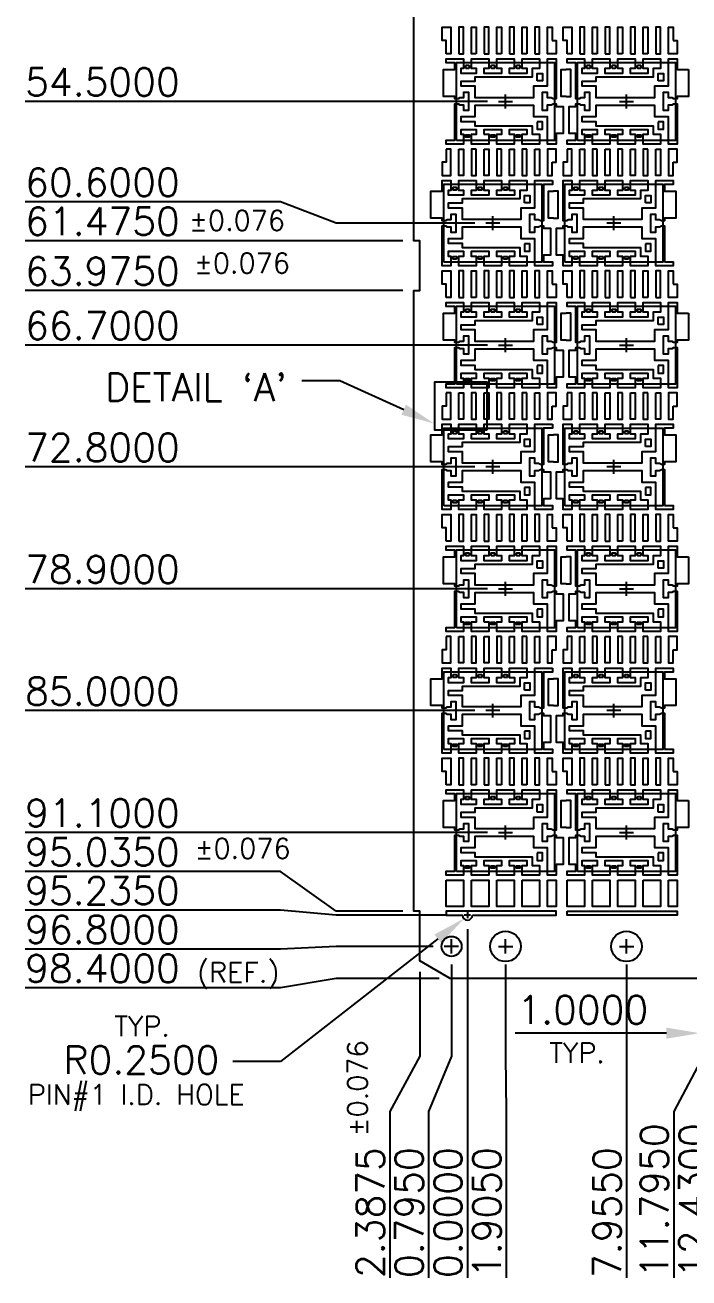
# Model space of a CAD drawing. Extents: x 25 to 260, y 58 to 390.
# Drawn here: x 43.4 to 103.2, y 154.9 to 267.8 of the extents above; entities that cross this region are included whole.
import ezdxf
from ezdxf.lldxf.tags import DXFTag

# ---------------------------------------------------------------- set-up
doc = ezdxf.new("R2010")
doc.units = 0
doc.header["$LTSCALE"] = 8
doc.header["$MEASUREMENT"] = 0
for name, color, linetype in [('CEN', 2, 'CENTER'), ('COIN-LINE', 4, 'Continuous'), ('DIM', 7, 'Continuous'), ('LF-LINE', 1, 'Continuous'), ('PKG-OUT', 3, 'HIDDEN')]:
    doc.layers.add(name, color=color, linetype=linetype)
doc.styles.add('SIMPLEX', font='SIMPLEX.shx', dxfattribs={"height": 3})
tags = doc.linetypes.add('CENTER', pattern=[2, 1.25, -0.25, 0.25, -0.25]).pattern_tags.tags
tags[10:11] = [DXFTag(74, 4), DXFTag(75, 0), DXFTag(340, '0'), DXFTag(46, 1.0), DXFTag(50, 0.0), DXFTag(44, 0.0), DXFTag(45, 0.0)]
tags[8:9] = [DXFTag(74, 4), DXFTag(75, 0), DXFTag(340, '0'), DXFTag(46, 1.0), DXFTag(50, 0.0), DXFTag(44, 0.0), DXFTag(45, 0.0)]
tags[6:7] = [DXFTag(74, 4), DXFTag(75, 0), DXFTag(340, '0'), DXFTag(46, 1.0), DXFTag(50, 0.0), DXFTag(44, 0.0), DXFTag(45, 0.0)]
tags[4:5] = [DXFTag(74, 4), DXFTag(75, 0), DXFTag(340, '0'), DXFTag(46, 1.0), DXFTag(50, 0.0), DXFTag(44, 0.0), DXFTag(45, 0.0)]
tags = doc.linetypes.add('HIDDEN', pattern=[0.375, 0.25, -0.125]).pattern_tags.tags
tags[6:7] = [DXFTag(74, 4), DXFTag(75, 0), DXFTag(340, '0'), DXFTag(46, 1.0), DXFTag(50, 0.0), DXFTag(44, 0.0), DXFTag(45, 0.0)]
tags[4:5] = [DXFTag(74, 4), DXFTag(75, 0), DXFTag(340, '0'), DXFTag(46, 1.0), DXFTag(50, 0.0), DXFTag(44, 0.0), DXFTag(45, 0.0)]

# ---------------------------------------------------------------- blocks, each defined once
blk = doc.blocks.new('INT2')
for points in [[(3.1, 1.6), (3.1, 0.25), (2.527, 0.25), (2.527, 0.125), (2.375, 0.125), (2.288, 0.175), (2.105, 0.175), (2.105, 0.44), (1.83, 0.44), (1.83, -0.44), (2.105, -0.44), (2.105, -0.175), (2.288, -0.175), (2.375, -0.125), (2.527, -0.125), (2.527, -2.135), (2.105, -2.135), (2.105, -0.775), (1.422, -0.775), (1.422, -0.2), (-1.528, -0.2), (-1.528, -0.775), (-2.23, -0.775), (-2.23, -1), (-1.528, -1), (-1.528, -1.217), (1.34, -1.217), (1.34, -1.647), (1.705, -1.647), (1.705, -2.135), (0.835, -2.135), (0.835, -1.647), (1.09, -1.647), (1.09, -1.417), (0.18, -1.417), (0.18, -1.647), (0.435, -1.647), (0.435, -2.135), (-0.435, -2.135), (-0.435, -1.647), (-0.18, -1.647), (-0.18, -1.417), (-1.09, -1.417), (-1.09, -1.647), (-0.835, -1.647), (-0.835, -2.135), (-1.705, -2.135), (-1.705, -1.647), (-1.45, -1.647), (-1.45, -1.417), (-2.23, -1.417), (-2.23, -1.647), (-2.105, -1.647), (-2.105, -2.135), (-2.975, -2.135), (-2.975, -1.935), (-2.528, -1.935), (-2.528, -1.6), (-2.875, -1.6), (-2.875, -0.25), (-2.528, -0.25), (-2.528, -0.125), (-2.375, -0.125), (-2.288, -0.175), (-2.105, -0.175), (-2.105, -0.44), (-1.83, -0.44), (-1.83, 0.44), (-2.105, 0.44), (-2.105, 0.175), (-2.288, 0.175), (-2.375, 0.125), (-2.528, 0.125), (-2.528, 1.935), (-2.975, 1.935), (-2.975, 2.135), (-2.105, 2.135), (-2.105, 1.647), (-2.23, 1.647), (-2.23, 1.417), (-1.45, 1.417), (-1.45, 1.647), (-1.705, 1.647), (-1.705, 2.135), (-0.835, 2.135), (-0.835, 1.647), (-1.09, 1.647), (-1.09, 1.417), (-0.18, 1.417), (-0.18, 1.647), (-0.435, 1.647), (-0.435, 2.135), (0.435, 2.135), (0.435, 1.647), (0.18, 1.647), (0.18, 1.417), (1.09, 1.417), (1.09, 1.647), (0.835, 1.647), (0.835, 2.135), (1.705, 2.135), (1.705, 1.647), (1.34, 1.647), (1.34, 1.217), (-1.528, 1.217), (-1.528, 1), (-2.23, 1), (-2.23, 0.775), (-1.528, 0.775), (-1.528, 0.2), (1.422, 0.2), (1.422, 0.775), (2.105, 0.775), (2.105, 2.135), (2.527, 2.135), (2.527, 1.6)], [(1.59, 1.025), (1.59, 1.397), (1.855, 1.397), (1.855, 1.025)], [(1.59, -1.025), (1.59, -1.397), (1.855, -1.397), (1.855, -1.025)]]:
    blk.add_lwpolyline(points, close=True)
blk.add_lwpolyline([(-3.025, 0.25), (-2.778, 0.25), (-2.778, 1.6), (-3.025, 1.6)])
at = {"layer": 'COIN-LINE'}
for points in [[(-2.005, 1.765), (-2.005, 1.695, 0.414214), (-1.98, 1.67), (-1.83, 1.67, 0.414214), (-1.805, 1.695), (-1.805, 1.765, 0.414214), (-1.83, 1.79), (-1.98, 1.79, 0.414214)], [(-0.735, 1.765), (-0.735, 1.695, 0.414214), (-0.71, 1.67), (-0.56, 1.67, 0.414214), (-0.535, 1.695), (-0.535, 1.765, 0.414214), (-0.56, 1.79), (-0.71, 1.79, 0.414214)], [(0.535, 1.765), (0.535, 1.695, 0.414214), (0.56, 1.67), (0.71, 1.67, 0.414214), (0.735, 1.695), (0.735, 1.765, 0.414214), (0.71, 1.79), (0.56, 1.79, 0.414214)], [(-2.005, -1.765), (-2.005, -1.695, -0.414214), (-1.98, -1.67), (-1.83, -1.67, -0.414214), (-1.805, -1.695), (-1.805, -1.765, -0.414214), (-1.83, -1.79), (-1.98, -1.79, -0.414214)], [(-0.735, -1.765), (-0.735, -1.695, -0.414214), (-0.71, -1.67), (-0.56, -1.67, -0.414214), (-0.535, -1.695), (-0.535, -1.765, -0.414214), (-0.56, -1.79), (-0.71, -1.79, -0.414214)], [(0.535, -1.765), (0.535, -1.695, -0.414214), (0.56, -1.67), (0.71, -1.67, -0.414214), (0.735, -1.695), (0.735, -1.765, -0.414214), (0.71, -1.79), (0.56, -1.79, -0.414214)]]:
    blk.add_lwpolyline(points, format="xyb", close=True, dxfattribs=at)
at = {"layer": 'PKG-OUT'}
blk.add_lwpolyline([(-2.45, -1.95), (-2.45, 1.95), (2.45, 1.95), (2.45, -1.95)], close=True, dxfattribs=at)
blk = doc.blocks.new('INT1')
for points in [[(-1.09, -1.647), (-0.835, -1.647), (-0.835, -2.135), (-1.705, -2.135), (-1.705, -1.647), (-1.45, -1.647), (-1.45, -1.417), (-2.23, -1.417), (-2.23, -1.647), (-2.105, -1.647), (-2.105, -2.135), (-2.975, -2.135), (-2.975, -1.935), (-2.528, -1.935), (-2.528, -0.125), (-2.375, -0.125), (-2.288, -0.175), (-2.105, -0.175), (-2.105, -0.44), (-1.83, -0.44), (-1.83, 0.44), (-2.105, 0.44), (-2.105, 0.175), (-2.288, 0.175), (-2.375, 0.125), (-2.528, 0.125), (-2.528, 0.25), (-3.1, 0.25), (-3.1, 1.6), (-2.528, 1.6), (-2.528, 1.935), (-2.975, 1.935), (-2.975, 2.135), (-2.105, 2.135), (-2.105, 1.647), (-2.23, 1.647), (-2.23, 1.417), (-1.45, 1.417), (-1.45, 1.647), (-1.705, 1.647), (-1.705, 2.135), (-0.835, 2.135), (-0.835, 1.647), (-1.09, 1.647), (-1.09, 1.417), (-0.18, 1.417), (-0.18, 1.647), (-0.435, 1.647), (-0.435, 2.135), (0.435, 2.135), (0.435, 1.647), (0.18, 1.647), (0.18, 1.417), (1.09, 1.417), (1.09, 1.647), (0.835, 1.647), (0.835, 2.135), (1.705, 2.135), (1.705, 1.647), (1.34, 1.647), (1.34, 1.217), (-1.528, 1.217), (-1.528, 1), (-2.23, 1), (-2.23, 0.775), (-1.528, 0.775), (-1.528, 0.2), (1.422, 0.2), (1.422, 0.775), (2.105, 0.775), (2.105, 2.135), (2.527, 2.135), (2.527, 0.125), (2.375, 0.125), (2.288, 0.175), (2.105, 0.175), (2.105, 0.44), (1.83, 0.44), (1.83, -0.44), (2.105, -0.44), (2.105, -0.175), (2.288, -0.175), (2.375, -0.125), (2.527, -0.125), (2.527, -0.25), (2.875, -0.25), (2.875, -1.6), (2.527, -1.6), (2.527, -2.135), (2.105, -2.135), (2.105, -0.775), (1.422, -0.775), (1.422, -0.2), (-1.528, -0.2), (-1.528, -0.775), (-2.23, -0.775), (-2.23, -1), (-1.528, -1), (-1.528, -1.217), (1.34, -1.217), (1.34, -1.647), (1.705, -1.647), (1.705, -2.135), (0.835, -2.135), (0.835, -1.647), (1.09, -1.647), (1.09, -1.417), (0.18, -1.417), (0.18, -1.647), (0.435, -1.647), (0.435, -2.135), (-0.435, -2.135), (-0.435, -1.647), (-0.18, -1.647), (-0.18, -1.417), (-1.09, -1.417)], [(1.59, 1.025), (1.59, 1.397), (1.855, 1.397), (1.855, 1.025)], [(1.59, -1.025), (1.59, -1.397), (1.855, -1.397), (1.855, -1.025)]]:
    blk.add_lwpolyline(points, close=True)
blk.add_lwpolyline([(3.025, 0.25), (2.778, 0.25), (2.778, 1.6), (3.025, 1.6)])
at = {"layer": 'COIN-LINE'}
for points in [[(-2.005, 1.765), (-2.005, 1.695, 0.414214), (-1.98, 1.67), (-1.83, 1.67, 0.414214), (-1.805, 1.695), (-1.805, 1.765, 0.414214), (-1.83, 1.79), (-1.98, 1.79, 0.414214)], [(-0.735, 1.765), (-0.735, 1.695, 0.414214), (-0.71, 1.67), (-0.56, 1.67, 0.414214), (-0.535, 1.695), (-0.535, 1.765, 0.414214), (-0.56, 1.79), (-0.71, 1.79, 0.414214)], [(0.535, 1.765), (0.535, 1.695, 0.414214), (0.56, 1.67), (0.71, 1.67, 0.414214), (0.735, 1.695), (0.735, 1.765, 0.414214), (0.71, 1.79), (0.56, 1.79, 0.414214)], [(-2.005, -1.765), (-2.005, -1.695, -0.414214), (-1.98, -1.67), (-1.83, -1.67, -0.414214), (-1.805, -1.695), (-1.805, -1.765, -0.414214), (-1.83, -1.79), (-1.98, -1.79, -0.414214)], [(-0.735, -1.765), (-0.735, -1.695, -0.414214), (-0.71, -1.67), (-0.56, -1.67, -0.414214), (-0.535, -1.695), (-0.535, -1.765, -0.414214), (-0.56, -1.79), (-0.71, -1.79, -0.414214)], [(0.535, -1.765), (0.535, -1.695, -0.414214), (0.56, -1.67), (0.71, -1.67, -0.414214), (0.735, -1.695), (0.735, -1.765, -0.414214), (0.71, -1.79), (0.56, -1.79, -0.414214)]]:
    blk.add_lwpolyline(points, format="xyb", close=True, dxfattribs=at)
at = {"layer": 'PKG-OUT'}
blk.add_lwpolyline([(-2.45, -1.95), (-2.45, 1.95), (2.45, 1.95), (2.45, -1.95)], close=True, dxfattribs=at)
blk = doc.blocks.new('INT4')
for points in [[(2.527, -1.935), (2.975, -1.935), (2.975, -2.135), (2.105, -2.135), (2.105, -0.775), (1.422, -0.775), (1.422, -0.2), (-1.528, -0.2), (-1.528, -0.775), (-2.23, -0.775), (-2.23, -1), (-1.528, -1), (-1.528, -1.217), (1.34, -1.217), (1.34, -1.647), (1.705, -1.647), (1.705, -2.135), (0.835, -2.135), (0.835, -1.647), (1.09, -1.647), (1.09, -1.417), (0.18, -1.417), (0.18, -1.647), (0.435, -1.647), (0.435, -2.135), (-0.435, -2.135), (-0.435, -1.647), (-0.18, -1.647), (-0.18, -1.417), (-1.09, -1.417), (-1.09, -1.647), (-0.835, -1.647), (-0.835, -2.135), (-1.705, -2.135), (-1.705, -1.647), (-1.45, -1.647), (-1.45, -1.417), (-2.23, -1.417), (-2.23, -1.647), (-2.105, -1.647), (-2.105, -2.135), (-2.528, -2.135), (-2.528, -1.6), (-2.875, -1.6), (-2.875, -0.25), (-2.528, -0.25), (-2.528, -0.125), (-2.375, -0.125), (-2.288, -0.175), (-2.105, -0.175), (-2.105, -0.44), (-1.83, -0.44), (-1.83, 0.44), (-2.105, 0.44), (-2.105, 0.175), (-2.288, 0.175), (-2.375, 0.125), (-2.528, 0.125), (-2.528, 2.135), (-2.105, 2.135), (-2.105, 1.647), (-2.23, 1.647), (-2.23, 1.417), (-1.45, 1.417), (-1.45, 1.647), (-1.705, 1.647), (-1.705, 2.135), (-0.835, 2.135), (-0.835, 1.647), (-1.09, 1.647), (-1.09, 1.417), (-0.18, 1.417), (-0.18, 1.647), (-0.435, 1.647), (-0.435, 2.135), (0.435, 2.135), (0.435, 1.647), (0.18, 1.647), (0.18, 1.417), (1.09, 1.417), (1.09, 1.647), (0.835, 1.647), (0.835, 2.135), (1.705, 2.135), (1.705, 1.647), (1.34, 1.647), (1.34, 1.217), (-1.528, 1.217), (-1.528, 1), (-2.23, 1), (-2.23, 0.775), (-1.528, 0.775), (-1.528, 0.2), (1.422, 0.2), (1.422, 0.775), (2.105, 0.775), (2.105, 2.135), (2.975, 2.135), (2.975, 1.935), (2.527, 1.935), (2.527, 1.6), (3.1, 1.6), (3.1, 0.25), (2.527, 0.25), (2.527, 0.125), (2.375, 0.125), (2.288, 0.175), (2.105, 0.175), (2.105, 0.44), (1.83, 0.44), (1.83, -0.44), (2.105, -0.44), (2.105, -0.175), (2.288, -0.175), (2.375, -0.125), (2.527, -0.125), (2.527, -1.935)], [(-3.025, 0.25), (-2.778, 0.25), (-2.778, 1.6), (-3.025, 1.6)]]:
    blk.add_lwpolyline(points)
for points in [[(1.59, 1.025), (1.59, 1.397), (1.855, 1.397), (1.855, 1.025)], [(1.59, -1.025), (1.59, -1.397), (1.855, -1.397), (1.855, -1.025)]]:
    blk.add_lwpolyline(points, close=True)
at = {"layer": 'COIN-LINE'}
for points in [[(-2.005, 1.765), (-2.005, 1.695, 0.414214), (-1.98, 1.67), (-1.83, 1.67, 0.414214), (-1.805, 1.695), (-1.805, 1.765, 0.414214), (-1.83, 1.79), (-1.98, 1.79, 0.414214)], [(-0.735, 1.765), (-0.735, 1.695, 0.414214), (-0.71, 1.67), (-0.56, 1.67, 0.414214), (-0.535, 1.695), (-0.535, 1.765, 0.414214), (-0.56, 1.79), (-0.71, 1.79, 0.414214)], [(0.535, 1.765), (0.535, 1.695, 0.414214), (0.56, 1.67), (0.71, 1.67, 0.414214), (0.735, 1.695), (0.735, 1.765, 0.414214), (0.71, 1.79), (0.56, 1.79, 0.414214)], [(-2.005, -1.765), (-2.005, -1.695, -0.414214), (-1.98, -1.67), (-1.83, -1.67, -0.414214), (-1.805, -1.695), (-1.805, -1.765, -0.414214), (-1.83, -1.79), (-1.98, -1.79, -0.414214)], [(-0.735, -1.765), (-0.735, -1.695, -0.414214), (-0.71, -1.67), (-0.56, -1.67, -0.414214), (-0.535, -1.695), (-0.535, -1.765, -0.414214), (-0.56, -1.79), (-0.71, -1.79, -0.414214)], [(0.535, -1.765), (0.535, -1.695, -0.414214), (0.56, -1.67), (0.71, -1.67, -0.414214), (0.735, -1.695), (0.735, -1.765, -0.414214), (0.71, -1.79), (0.56, -1.79, -0.414214)]]:
    blk.add_lwpolyline(points, format="xyb", close=True, dxfattribs=at)
at = {"layer": 'PKG-OUT'}
blk.add_lwpolyline([(-2.45, -1.95), (-2.45, 1.95), (2.45, 1.95), (2.45, -1.95)], close=True, dxfattribs=at)
blk = doc.blocks.new('INT3')
for points in [[(2.975, 2.135), (2.975, 1.935), (2.527, 1.935), (2.527, 0.125), (2.375, 0.125), (2.288, 0.175), (2.105, 0.175), (2.105, 0.44), (1.83, 0.44), (1.83, -0.44), (2.105, -0.44), (2.105, -0.175), (2.288, -0.175), (2.375, -0.125), (2.527, -0.125), (2.527, -0.25), (2.875, -0.25), (2.875, -1.6), (2.527, -1.6), (2.527, -1.935), (2.975, -1.935), (2.975, -2.135), (2.105, -2.135), (2.105, -0.775), (1.422, -0.775), (1.422, -0.2), (-1.528, -0.2), (-1.528, -0.775), (-2.23, -0.775), (-2.23, -1), (-1.528, -1), (-1.528, -1.217), (1.34, -1.217), (1.34, -1.647), (1.705, -1.647), (1.705, -2.135), (0.835, -2.135), (0.835, -1.647), (1.09, -1.647), (1.09, -1.417), (0.18, -1.417), (0.18, -1.647), (0.435, -1.647), (0.435, -2.135), (-0.435, -2.135), (-0.435, -1.647), (-0.18, -1.647), (-0.18, -1.417), (-1.09, -1.417), (-1.09, -1.647), (-0.835, -1.647), (-0.835, -2.135), (-1.705, -2.135), (-1.705, -1.647), (-1.45, -1.647), (-1.45, -1.417), (-2.23, -1.417), (-2.23, -1.647), (-2.105, -1.647), (-2.105, -2.135), (-2.528, -2.135), (-2.528, -0.125), (-2.375, -0.125), (-2.288, -0.175), (-2.105, -0.175), (-2.105, -0.44), (-1.83, -0.44), (-1.83, 0.44), (-2.105, 0.44), (-2.105, 0.175), (-2.288, 0.175), (-2.375, 0.125), (-2.528, 0.125), (-2.528, 0.25), (-3.1, 0.25), (-3.1, 1.6), (-2.528, 1.6), (-2.528, 2.135), (-2.105, 2.135), (-2.105, 1.647), (-2.23, 1.647), (-2.23, 1.417), (-1.45, 1.417), (-1.45, 1.647), (-1.705, 1.647), (-1.705, 2.135), (-0.835, 2.135), (-0.835, 1.647), (-1.09, 1.647), (-1.09, 1.417), (-0.18, 1.417), (-0.18, 1.647), (-0.435, 1.647), (-0.435, 2.135), (0.435, 2.135), (0.435, 1.647), (0.18, 1.647), (0.18, 1.417), (1.09, 1.417), (1.09, 1.647), (0.835, 1.647), (0.835, 2.135), (1.705, 2.135), (1.705, 1.647), (1.34, 1.647), (1.34, 1.217), (-1.528, 1.217), (-1.528, 1), (-2.23, 1), (-2.23, 0.775), (-1.528, 0.775), (-1.528, 0.2), (1.422, 0.2), (1.422, 0.775), (2.105, 0.775), (2.105, 2.135)], [(1.59, 1.025), (1.59, 1.397), (1.855, 1.397), (1.855, 1.025)], [(1.59, -1.025), (1.59, -1.397), (1.855, -1.397), (1.855, -1.025)]]:
    blk.add_lwpolyline(points, close=True)
blk.add_lwpolyline([(3.025, 0.25), (2.778, 0.25), (2.778, 1.6), (3.025, 1.6)])
at = {"layer": 'COIN-LINE'}
for points in [[(-2.005, 1.765), (-2.005, 1.695, 0.414214), (-1.98, 1.67), (-1.83, 1.67, 0.414214), (-1.805, 1.695), (-1.805, 1.765, 0.414214), (-1.83, 1.79), (-1.98, 1.79, 0.414214)], [(-0.735, 1.765), (-0.735, 1.695, 0.414214), (-0.71, 1.67), (-0.56, 1.67, 0.414214), (-0.535, 1.695), (-0.535, 1.765, 0.414214), (-0.56, 1.79), (-0.71, 1.79, 0.414214)], [(0.535, 1.765), (0.535, 1.695, 0.414214), (0.56, 1.67), (0.71, 1.67, 0.414214), (0.735, 1.695), (0.735, 1.765, 0.414214), (0.71, 1.79), (0.56, 1.79, 0.414214)], [(-2.005, -1.765), (-2.005, -1.695, -0.414214), (-1.98, -1.67), (-1.83, -1.67, -0.414214), (-1.805, -1.695), (-1.805, -1.765, -0.414214), (-1.83, -1.79), (-1.98, -1.79, -0.414214)], [(-0.735, -1.765), (-0.735, -1.695, -0.414214), (-0.71, -1.67), (-0.56, -1.67, -0.414214), (-0.535, -1.695), (-0.535, -1.765, -0.414214), (-0.56, -1.79), (-0.71, -1.79, -0.414214)], [(0.535, -1.765), (0.535, -1.695, -0.414214), (0.56, -1.67), (0.71, -1.67, -0.414214), (0.735, -1.695), (0.735, -1.765, -0.414214), (0.71, -1.79), (0.56, -1.79, -0.414214)]]:
    blk.add_lwpolyline(points, format="xyb", close=True, dxfattribs=at)
at = {"layer": 'PKG-OUT'}
blk.add_lwpolyline([(-2.45, -1.95), (-2.45, 1.95), (2.45, 1.95), (2.45, -1.95)], close=True, dxfattribs=at)

msp = doc.modelspace()

# ---------------------------------------------------------------- linework, layer by layer
for points in [[(81.35, 265.23), (81.35, 266.42), (81.01, 266.42), (81.01, 267.62), (81.77, 267.62), (81.77, 265.23)], [(82.49, 265.23), (82.91, 265.23), (82.91, 267.62), (82.49, 267.62)], [(84.06, 265.23), (83.63, 265.23), (83.63, 267.62), (84.06, 267.62)], [(84.78, 265.23), (85.2, 265.23), (85.2, 267.62), (84.78, 267.62)], [(86.34, 265.23), (85.92, 265.23), (85.92, 267.61), (85.93, 267.62), (86.34, 267.62)], [(87.06, 265.23), (87.49, 265.23), (87.49, 267.62), (87.06, 267.62)], [(88.63, 265.23), (88.21, 265.23), (88.21, 267.62), (88.63, 267.62)], [(89.35, 265.23), (89.36, 265.23), (89.77, 265.23), (89.77, 267.62), (89.35, 267.62)], [(90.91, 266.42), (91.25, 266.42), (91.25, 265.23), (90.49, 265.23), (90.49, 267.62), (90.91, 267.62)], [(92.24, 265.23), (92.24, 266.42), (91.9, 266.42), (91.9, 267.62), (92.66, 267.62), (92.66, 265.23)], [(93.38, 265.23), (93.8, 265.23), (93.8, 267.62), (93.38, 267.62)], [(94.95, 265.23), (94.52, 265.23), (94.52, 267.62), (94.95, 267.62)], [(95.67, 265.23), (96.09, 265.23), (96.09, 267.62), (95.67, 267.62)], [(97.23, 265.23), (96.81, 265.23), (96.81, 267.61), (96.82, 267.62), (97.23, 267.62)], [(97.95, 265.23), (98.38, 265.23), (98.38, 267.62), (97.95, 267.62)], [(99.52, 265.23), (99.1, 265.23), (99.1, 267.62), (99.52, 267.62)], [(100.24, 265.23), (100.25, 265.23), (100.66, 265.23), (100.66, 267.62), (100.24, 267.62)], [(101.8, 266.42), (102.14, 266.42), (102.14, 265.23), (101.38, 265.23), (101.38, 267.62), (101.8, 267.62)], [(81.35, 256.64), (81.35, 255.44), (81.01, 255.44), (81.01, 254.25), (81.77, 254.25), (81.77, 256.64)], [(82.49, 256.64), (82.91, 256.64), (82.91, 254.25), (82.49, 254.25)], [(84.06, 256.64), (83.63, 256.64), (83.63, 254.25), (84.06, 254.25)], [(84.78, 256.64), (85.2, 256.64), (85.2, 254.25), (84.78, 254.25)], [(86.34, 256.64), (85.92, 256.64), (85.92, 254.25), (85.93, 254.25), (86.34, 254.25)], [(87.06, 256.64), (87.49, 256.64), (87.49, 254.25), (87.06, 254.25)], [(88.63, 256.64), (88.21, 256.64), (88.21, 254.25), (88.63, 254.25)], [(89.35, 256.63), (89.36, 256.64), (89.77, 256.64), (89.77, 254.25), (89.35, 254.25)], [(90.91, 255.44), (91.25, 255.44), (91.25, 256.64), (90.49, 256.64), (90.49, 254.25), (90.91, 254.25)], [(92.24, 256.64), (92.24, 255.44), (91.9, 255.44), (91.9, 254.25), (92.66, 254.25), (92.66, 256.64)], [(93.38, 256.64), (93.8, 256.64), (93.8, 254.25), (93.38, 254.25)], [(94.95, 256.64), (94.52, 256.64), (94.52, 254.25), (94.95, 254.25)], [(95.67, 256.64), (96.09, 256.64), (96.09, 254.25), (95.67, 254.25)], [(97.23, 256.64), (96.81, 256.64), (96.81, 254.25), (96.82, 254.25), (97.23, 254.25)], [(97.95, 256.64), (98.38, 256.64), (98.38, 254.25), (97.95, 254.25)], [(99.52, 256.64), (99.1, 256.64), (99.1, 254.25), (99.52, 254.25)], [(100.24, 256.63), (100.25, 256.64), (100.66, 256.64), (100.66, 254.25), (100.24, 254.25)], [(101.8, 255.44), (102.14, 255.44), (102.14, 256.64), (101.38, 256.64), (101.38, 254.25), (101.8, 254.25)], [(81.35, 243.27), (81.35, 244.46), (81.01, 244.46), (81.01, 245.66), (81.77, 245.66), (81.77, 243.27)], [(82.49, 243.27), (82.91, 243.27), (82.91, 245.66), (82.49, 245.66)], [(84.06, 243.27), (83.63, 243.27), (83.63, 245.66), (84.06, 245.66)], [(84.78, 243.27), (85.2, 243.27), (85.2, 245.66), (84.78, 245.66)], [(86.34, 243.27), (85.92, 243.27), (85.92, 245.65), (85.93, 245.66), (86.34, 245.66)], [(87.06, 243.27), (87.49, 243.27), (87.49, 245.66), (87.06, 245.66)], [(88.63, 243.27), (88.21, 243.27), (88.21, 245.66), (88.63, 245.66)], [(89.35, 243.27), (89.36, 243.27), (89.77, 243.27), (89.77, 245.66), (89.35, 245.66)], [(90.91, 244.46), (91.25, 244.46), (91.25, 243.27), (90.49, 243.27), (90.49, 245.66), (90.91, 245.66)], [(92.24, 243.27), (92.24, 244.46), (91.9, 244.46), (91.9, 245.66), (92.66, 245.66), (92.66, 243.27)], [(93.38, 243.27), (93.8, 243.27), (93.8, 245.66), (93.38, 245.66)], [(94.95, 243.27), (94.52, 243.27), (94.52, 245.66), (94.95, 245.66)], [(95.67, 243.27), (96.09, 243.27), (96.09, 245.66), (95.67, 245.66)], [(97.23, 243.27), (96.81, 243.27), (96.81, 245.65), (96.82, 245.66), (97.23, 245.66)], [(97.95, 243.27), (98.38, 243.27), (98.38, 245.66), (97.95, 245.66)], [(99.52, 243.27), (99.1, 243.27), (99.1, 245.66), (99.52, 245.66)], [(100.24, 243.27), (100.25, 243.27), (100.66, 243.27), (100.66, 245.66), (100.24, 245.66)], [(101.8, 244.46), (102.14, 244.46), (102.14, 243.27), (101.38, 243.27), (101.38, 245.66), (101.8, 245.66)], [(85.02, 231.29), (80.35, 231.29), (80.35, 235.65), (85.02, 235.65)], [(81.35, 234.68), (81.35, 233.48), (81.01, 233.48), (81.01, 232.29), (81.77, 232.29), (81.77, 234.68)], [(82.49, 234.68), (82.91, 234.68), (82.91, 232.29), (82.49, 232.29)], [(84.06, 234.68), (83.63, 234.68), (83.63, 232.29), (84.06, 232.29)], [(84.78, 234.68), (85.2, 234.68), (85.2, 232.29), (84.78, 232.29)], [(86.34, 234.68), (85.92, 234.68), (85.92, 232.29), (85.93, 232.29), (86.34, 232.29)], [(87.06, 234.68), (87.49, 234.68), (87.49, 232.29), (87.06, 232.29)], [(88.63, 234.68), (88.21, 234.68), (88.21, 232.29), (88.63, 232.29)], [(89.35, 234.67), (89.36, 234.68), (89.77, 234.68), (89.77, 232.29), (89.35, 232.29)], [(90.91, 233.48), (91.25, 233.48), (91.25, 234.68), (90.49, 234.68), (90.49, 232.29), (90.91, 232.29)], [(92.24, 234.68), (92.24, 233.48), (91.9, 233.48), (91.9, 232.29), (92.66, 232.29), (92.66, 234.68)], [(93.38, 234.68), (93.8, 234.68), (93.8, 232.29), (93.38, 232.29)], [(94.95, 234.68), (94.52, 234.68), (94.52, 232.29), (94.95, 232.29)], [(95.67, 234.68), (96.09, 234.68), (96.09, 232.29), (95.67, 232.29)], [(97.23, 234.68), (96.81, 234.68), (96.81, 232.29), (96.82, 232.29), (97.23, 232.29)], [(97.95, 234.68), (98.38, 234.68), (98.38, 232.29), (97.95, 232.29)], [(99.52, 234.68), (99.1, 234.68), (99.1, 232.29), (99.52, 232.29)], [(100.24, 234.67), (100.25, 234.68), (100.66, 234.68), (100.66, 232.29), (100.24, 232.29)], [(101.8, 233.48), (102.14, 233.48), (102.14, 234.68), (101.38, 234.68), (101.38, 232.29), (101.8, 232.29)], [(81.35, 221.31), (81.35, 222.5), (81.01, 222.5), (81.01, 223.7), (81.77, 223.7), (81.77, 221.31)], [(82.49, 221.31), (82.91, 221.31), (82.91, 223.7), (82.49, 223.7)], [(84.06, 221.31), (83.63, 221.31), (83.63, 223.7), (84.06, 223.7)], [(84.78, 221.31), (85.2, 221.31), (85.2, 223.7), (84.78, 223.7)], [(86.34, 221.31), (85.92, 221.31), (85.92, 223.69), (85.93, 223.7), (86.34, 223.7)], [(87.06, 221.31), (87.49, 221.31), (87.49, 223.7), (87.06, 223.7)], [(88.63, 221.31), (88.21, 221.31), (88.21, 223.7), (88.63, 223.7)], [(89.35, 221.31), (89.36, 221.31), (89.77, 221.31), (89.77, 223.7), (89.35, 223.7)], [(90.91, 222.5), (91.25, 222.5), (91.25, 221.31), (90.49, 221.31), (90.49, 223.7), (90.91, 223.7)], [(92.24, 221.31), (92.24, 222.5), (91.9, 222.5), (91.9, 223.7), (92.66, 223.7), (92.66, 221.31)], [(93.38, 221.31), (93.8, 221.31), (93.8, 223.7), (93.38, 223.7)], [(94.95, 221.31), (94.52, 221.31), (94.52, 223.7), (94.95, 223.7)], [(95.67, 221.31), (96.09, 221.31), (96.09, 223.7), (95.67, 223.7)], [(97.23, 221.31), (96.81, 221.31), (96.81, 223.69), (96.82, 223.7), (97.23, 223.7)], [(97.95, 221.31), (98.38, 221.31), (98.38, 223.7), (97.95, 223.7)], [(99.52, 221.31), (99.1, 221.31), (99.1, 223.7), (99.52, 223.7)], [(100.24, 221.31), (100.25, 221.31), (100.66, 221.31), (100.66, 223.7), (100.24, 223.7)], [(101.8, 222.5), (102.14, 222.5), (102.14, 221.31), (101.38, 221.31), (101.38, 223.7), (101.8, 223.7)], [(81.35, 212.72), (81.35, 211.52), (81.01, 211.52), (81.01, 210.33), (81.77, 210.33), (81.77, 212.72)], [(82.49, 212.72), (82.91, 212.72), (82.91, 210.33), (82.49, 210.33)], [(84.06, 212.72), (83.63, 212.72), (83.63, 210.33), (84.06, 210.33)], [(84.78, 212.72), (85.2, 212.72), (85.2, 210.33), (84.78, 210.33)], [(86.34, 212.72), (85.92, 212.72), (85.92, 210.33), (85.93, 210.33), (86.34, 210.33)], [(87.06, 212.72), (87.49, 212.72), (87.49, 210.33), (87.06, 210.33)], [(88.63, 212.72), (88.21, 212.72), (88.21, 210.33), (88.63, 210.33)], [(89.35, 212.71), (89.36, 212.72), (89.77, 212.72), (89.77, 210.33), (89.35, 210.33)], [(90.91, 211.52), (91.25, 211.52), (91.25, 212.72), (90.49, 212.72), (90.49, 210.33), (90.91, 210.33)], [(92.24, 212.72), (92.24, 211.52), (91.9, 211.52), (91.9, 210.33), (92.66, 210.33), (92.66, 212.72)], [(93.38, 212.72), (93.8, 212.72), (93.8, 210.33), (93.38, 210.33)], [(94.95, 212.72), (94.52, 212.72), (94.52, 210.33), (94.95, 210.33)], [(95.67, 212.72), (96.09, 212.72), (96.09, 210.33), (95.67, 210.33)], [(97.23, 212.72), (96.81, 212.72), (96.81, 210.33), (96.82, 210.33), (97.23, 210.33)], [(97.95, 212.72), (98.38, 212.72), (98.38, 210.33), (97.95, 210.33)], [(99.52, 212.72), (99.1, 212.72), (99.1, 210.33), (99.52, 210.33)], [(100.24, 212.71), (100.25, 212.72), (100.66, 212.72), (100.66, 210.33), (100.24, 210.33)], [(101.8, 211.52), (102.14, 211.52), (102.14, 212.72), (101.38, 212.72), (101.38, 210.33), (101.8, 210.33)], [(81.35, 199.35), (81.35, 200.54), (81.01, 200.54), (81.01, 201.74), (81.77, 201.74), (81.77, 199.35)], [(82.49, 199.35), (82.91, 199.35), (82.91, 201.74), (82.49, 201.74)], [(84.06, 199.35), (83.63, 199.35), (83.63, 201.74), (84.06, 201.74)], [(84.78, 199.35), (85.2, 199.35), (85.2, 201.74), (84.78, 201.74)], [(86.34, 199.35), (85.92, 199.35), (85.92, 201.73), (85.93, 201.74), (86.34, 201.74)], [(87.06, 199.35), (87.49, 199.35), (87.49, 201.74), (87.06, 201.74)], [(88.63, 199.35), (88.21, 199.35), (88.21, 201.74), (88.63, 201.74)], [(89.35, 199.35), (89.36, 199.35), (89.77, 199.35), (89.77, 201.74), (89.35, 201.74)], [(90.91, 200.54), (91.25, 200.54), (91.25, 199.35), (90.49, 199.35), (90.49, 201.74), (90.91, 201.74)], [(92.24, 199.35), (92.24, 200.54), (91.9, 200.54), (91.9, 201.74), (92.66, 201.74), (92.66, 199.35)], [(93.38, 199.35), (93.8, 199.35), (93.8, 201.74), (93.38, 201.74)], [(94.95, 199.35), (94.52, 199.35), (94.52, 201.74), (94.95, 201.74)], [(95.67, 199.35), (96.09, 199.35), (96.09, 201.74), (95.67, 201.74)], [(97.23, 199.35), (96.81, 199.35), (96.81, 201.73), (96.82, 201.74), (97.23, 201.74)], [(97.95, 199.35), (98.38, 199.35), (98.38, 201.74), (97.95, 201.74)], [(99.52, 199.35), (99.1, 199.35), (99.1, 201.74), (99.52, 201.74)], [(100.24, 199.35), (100.25, 199.35), (100.66, 199.35), (100.66, 201.74), (100.24, 201.74)], [(101.8, 200.54), (102.14, 200.54), (102.14, 199.35), (101.38, 199.35), (101.38, 201.74), (101.8, 201.74)], [(81.35, 190.76), (82.91, 190.76), (82.91, 188.37), (81.35, 188.37)], [(83.63, 190.76), (85.2, 190.76), (85.2, 188.37), (83.63, 188.37)], [(85.92, 190.76), (87.49, 190.76), (87.49, 188.37), (85.92, 188.37)], [(88.21, 190.76), (89.77, 190.76), (89.77, 188.37), (88.21, 188.37)], [(90.49, 190.76), (91.25, 190.76), (91.25, 188.37), (90.49, 188.37)], [(92.24, 190.76), (93.8, 190.76), (93.8, 188.37), (92.24, 188.37)], [(94.52, 190.76), (96.09, 190.76), (96.09, 188.37), (94.52, 188.37)], [(96.81, 190.76), (98.38, 190.76), (98.38, 188.37), (96.81, 188.37)], [(99.1, 190.76), (100.66, 190.76), (100.66, 188.37), (99.1, 188.37)], [(101.38, 190.76), (102.14, 190.76), (102.14, 188.37), (101.38, 188.37)], [(92.24, 187.97), (102.14, 187.97), (102.14, 187.61), (92.24, 187.61)]]:
    msp.add_lwpolyline(points, close=True)
msp.add_lwpolyline([(83.72, 187.61), (91.25, 187.61), (91.25, 187.97), (81.35, 187.97), (81.35, 187.61), (82.82, 187.61, 1)], format="xyb", close=True)
at = {"layer": 'CEN'}
for p, q in [((86.07, 260.93), (87.33, 260.93)), ((86.7, 260.3), (86.7, 261.56)), ((96.96, 260.93), (98.22, 260.93)), ((97.59, 260.3), (97.59, 261.56)), ((86.19, 249.95), (84.93, 249.95)), ((85.56, 249.32), (85.56, 250.58)), ((97.08, 249.95), (95.82, 249.95)), ((96.45, 249.32), (96.45, 250.58)), ((86.7, 238.34), (86.7, 239.6)), ((97.59, 238.34), (97.59, 239.6)), ((86.07, 238.97), (87.33, 238.97)), ((96.96, 238.97), (98.22, 238.97)), ((85.56, 227.36), (85.56, 228.62)), ((96.45, 227.36), (96.45, 228.62)), ((86.19, 227.99), (84.93, 227.99)), ((97.08, 227.99), (95.82, 227.99)), ((86.07, 217.01), (87.33, 217.01)), ((86.7, 216.38), (86.7, 217.64)), ((96.96, 217.01), (98.22, 217.01)), ((97.59, 216.38), (97.59, 217.64)), ((85.56, 205.4), (85.56, 206.66)), ((96.45, 205.4), (96.45, 206.66)), ((86.19, 206.03), (84.93, 206.03)), ((97.08, 206.03), (95.82, 206.03)), ((86.7, 194.42), (86.7, 195.68)), ((97.59, 194.42), (97.59, 195.68)), ((86.07, 195.05), (87.33, 195.05)), ((96.96, 195.05), (98.22, 195.05)), ((83.56, 187.61), (82.99, 187.61)), ((83.27, 187.89), (83.27, 187.33)), ((81.84, 184.16), (81.84, 185.44)), ((86.7, 184.16), (86.7, 185.44)), ((97.59, 184.16), (97.59, 185.44)), ((82.48, 184.79), (81.19, 184.79)), ((86.06, 184.79), (87.35, 184.79)), ((96.95, 184.79), (98.24, 184.79))]:
    msp.add_line(p, q, dxfattribs=at)
at = {"layer": 'COIN-LINE'}
for p, q in [((71.45, 260.93), (66.45, 260.93)), ((71.45, 249.95), (66.45, 251.88)), ((71.45, 248.38), (66.45, 248.38)), ((71.45, 243.88), (66.45, 243.88)), ((71.45, 238.97), (66.45, 238.97)), ((71.45, 227.99), (66.45, 227.99)), ((71.45, 217.01), (66.45, 217.01)), ((71.45, 206.03), (66.45, 206.03)), ((71.45, 195.05), (66.45, 195.05)), ((71.45, 187.97), (66.45, 191.55)), ((71.45, 187.61), (66.45, 188.05)), ((71.45, 184.79), (66.45, 184.55)), ((71.45, 181.91), (66.45, 181.05)), ((78.98, 174.91), (76.27, 169.91)), ((81.84, 174.91), (79.77, 169.91)), ((83.27, 174.91), (83.27, 169.91)), ((86.7, 174.91), (86.77, 169.91)), ((97.59, 174.91), (97.59, 169.91)), ((104.5, 174.91), (101.84, 169.91))]:
    msp.add_line(p, q, dxfattribs=at)
at = {"layer": 'DIM'}
for p, q in [((66.45, 260.93), (43.45, 260.93)), ((85.09, 260.93), (71.45, 260.93)), ((66.45, 251.88), (43.45, 251.88)), ((83.94, 249.95), (71.45, 249.95)), ((66.45, 248.38), (43.45, 248.38)), ((77.45, 248.38), (71.45, 248.38)), ((66.45, 243.88), (43.45, 243.88)), ((77.45, 243.88), (71.45, 243.88)), ((66.45, 238.97), (43.45, 238.97)), ((85.09, 238.97), (71.45, 238.97)), ((71.78, 235.75), (68.37, 235.75)), ((77.53, 233.15), (71.78, 235.75)), ((66.45, 227.99), (43.45, 227.99)), ((83.94, 227.99), (71.45, 227.99)), ((66.45, 217.01), (43.45, 217.01)), ((85.09, 217.01), (71.45, 217.01)), ((66.45, 206.03), (43.45, 206.03)), ((83.94, 206.03), (71.45, 206.03)), ((66.45, 195.05), (43.45, 195.05)), ((85.09, 195.05), (71.45, 195.05)), ((66.45, 191.55), (43.45, 191.55)), ((66.45, 188.05), (43.45, 188.05)), ((77.45, 187.97), (71.45, 187.97)), ((81.35, 187.61), (71.45, 187.61)), ((83.27, 186.33), (83.27, 174.91)), ((80.61, 185.47), (66.43, 174.41)), ((66.45, 184.55), (43.45, 184.55)), ((80.19, 184.79), (71.45, 184.79)), ((81.84, 183.16), (81.84, 174.91)), ((86.7, 183.16), (86.7, 174.91)), ((97.59, 183.16), (97.59, 174.91)), ((80.73, 181.91), (71.45, 181.91)), ((78.98, 182.5), (78.98, 174.91)), ((66.45, 181.05), (43.45, 181.05)), ((101.18, 176.97), (87.57, 176.97)), ((66.43, 174.41), (62.16, 174.41)), ((76.27, 169.91), (76.27, 154.91)), ((79.77, 169.91), (79.77, 154.91)), ((83.27, 169.91), (83.27, 154.91)), ((86.77, 169.91), (86.77, 154.91)), ((97.59, 169.91), (97.59, 154.91)), ((101.84, 169.91), (101.84, 154.91))]:
    msp.add_line(p, q, dxfattribs=at)
for points in [[(80.26, 231.91), (77.74, 233.6), (77.33, 232.69)], [(82.98, 187.31), (80.3, 185.86), (80.92, 185.08)], [(104.18, 176.97), (101.18, 177.47), (101.18, 176.47)]]:
    msp.add_solid(points, dxfattribs=at)
at = {"layer": 'LF-LINE'}
msp.add_lwpolyline([(78.98, 303.28), (78.44, 303.28), (78.44, 355.86), (78.98, 355.86), (78.98, 360.32), (81.73, 361.91), (136.7, 361.91, -0.039801), (136.7, 271.91, 0.039801), (136.7, 181.91), (81.73, 181.91), (78.98, 183.5), (78.98, 187.97), (78.44, 187.97), (78.44, 243.88), (78.98, 243.88), (78.98, 248.38), (78.44, 248.38), (78.44, 298.78), (78.98, 298.78)], format="xyb", close=True, dxfattribs=at)
for centre, radius in [((81.84, 184.79), 0.9), ((86.7, 184.79), 1.37), ((97.59, 184.79), 1.37)]:
    msp.add_circle(centre, radius, dxfattribs=at)

# ---------------------------------------------------------------- block references
at = {"xscale": 1.8, "yscale": 1.8, "zscale": 1.8}
for name, p in [('INT1', (86.7, 260.93)), ('INT2', (97.59, 260.93)), ('INT3', (85.56, 249.95)), ('INT4', (96.45, 249.95)), ('INT1', (86.7, 238.97)), ('INT2', (97.59, 238.97)), ('INT3', (85.56, 227.99)), ('INT4', (96.45, 227.99)), ('INT1', (86.7, 217.01)), ('INT2', (97.59, 217.01)), ('INT3', (85.56, 206.03)), ('INT4', (96.45, 206.03)), ('INT1', (86.7, 195.05)), ('INT2', (97.59, 195.05))]:
    msp.add_blockref(name, p, dxfattribs=at)

# ---------------------------------------------------------------- texts
at = {"layer": 'DIM', "style": 'SIMPLEX'}
for s, height, p in [('54.5000', 2.5, (43.45, 261.43)), ('60.6000', 2.5, (43.45, 252.38)), ('61.4750', 2.5, (43.45, 248.88)), ('%%P0.076', 1.8, (58.21, 249.3)), ('%%P0.076', 1.8, (58.65, 245.46)), ('63.9750', 2.5, (43.45, 244.38)), ('66.7000', 2.5, (43.45, 239.47)), ('72.8000', 2.5, (43.45, 228.49)), ('78.9000', 2.5, (43.45, 217.51)), ('85.0000', 2.5, (43.45, 206.53)), ('91.1000', 2.5, (43.45, 195.55)), ('95.0350', 2.5, (43.45, 192.05)), ('%%P0.076', 1.8, (58.71, 192.72)), ('95.2350', 2.5, (43.45, 188.55)), ('96.8000', 2.5, (43.45, 185.05)), ('98.4000', 2.5, (43.45, 181.55)), ('(REF.)', 1.8, (58.93, 181.55)), ('TYP.', 1.8, (51.47, 176.69)), ('PIN#1 I.D. HOLE', 1.8, (43.7, 170.53))]:
    msp.add_text(s, height=height, dxfattribs=at).set_placement(p)
for s, height, p in [('%%P0.076', 1.8, (74.27, 167.68)), ('11.7950', 2.5, (101.34, 154.91)), ('12.4300', 2.5, (104.84, 154.91)), ('2.3875', 2.5, (75.77, 154.91)), ('0.7950', 2.5, (79.27, 154.91)), ('0.0000', 2.5, (82.77, 154.91)), ('1.9050', 2.5, (86.27, 154.91)), ('7.9550', 2.5, (97.09, 154.91))]:
    msp.add_text(s, height=height, rotation=90, dxfattribs=at).set_placement(p)
for s, insert, char_height, attachment_point in [("\\A1;DETAIL `A'", (67.03, 235.18), 2.5, 6), ('1.0000', (93.66, 179.07), 2.5, 5), ('\\A1;R0.2500', (60.94, 173.31), 2.5, 9), ('TYP.', (93.14, 175.2), 1.8, 5)]:
    msp.add_mtext(s, dxfattribs=dict(at, insert=insert, char_height=char_height, attachment_point=attachment_point))

doc.saveas('drawing.dxf')
